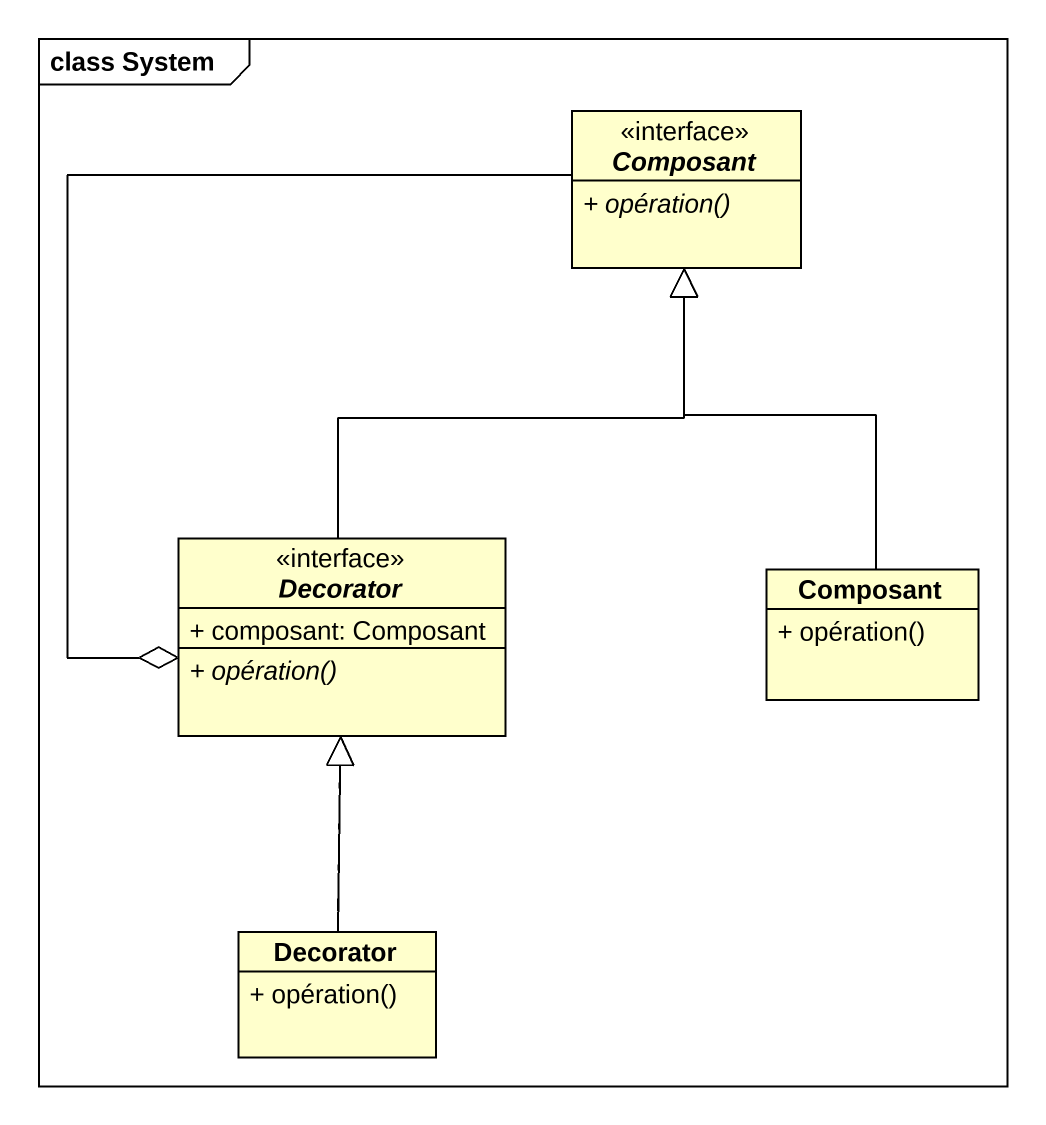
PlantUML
@startuml
mainframe class System
hide circle
hide empty members
skinparam classAttributeIconSize 0
interface Composant <<interface>> {
  {abstract} + opération()
}
interface Decorator {
  + composant: Composant
  {abstract} + opération()
}
class "Composant" as Composant_2 {
  + opération()
}
class "Decorator" as Decorator_2 {
  + opération()
}
Composant --o Decorator
Decorator -up-|> Composant
Composant_2 -up- Composant
Decorator_2 -up- Decorator
Decorator_2 .up.|> Decorator
@enduml
